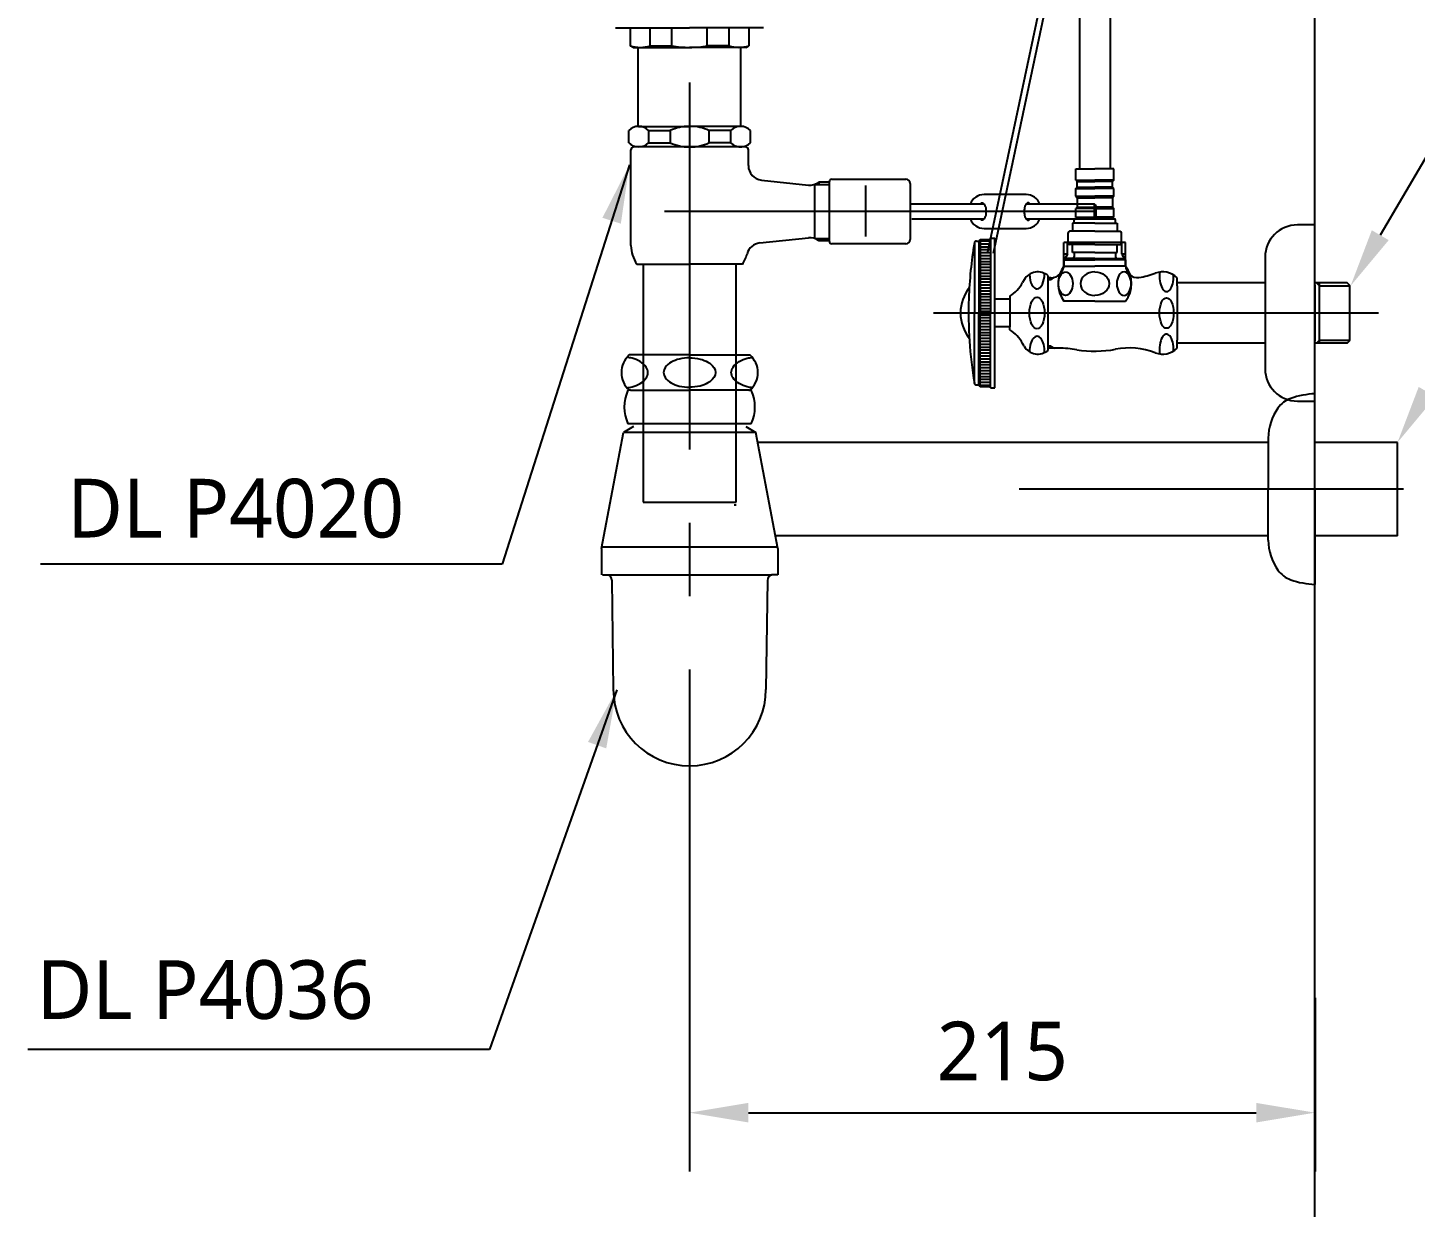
# Model space of a CAD drawing. Extents: x 572 to 8286, y -137 to 2100.
# Drawn here: x 2347.5 to 2820.1, y 309.2 to 711.1 of the extents above; entities that cross this region are included whole.
import ezdxf

# ---------------------------------------------------------------- set-up
doc = ezdxf.new("R2010")
doc.units = 0
doc.header["$LTSCALE"] = 50
doc.header["$MEASUREMENT"] = 0
doc.linetypes.add('CENTER', pattern=[2, 1.25, -0.25, 0.25, -0.25])
doc.layers.get('0').update_dxf_attribs({"linetype": 'CONTINUOUS'})
doc.layers.get('DEFPOINTS').update_dxf_attribs({"linetype": 'CONTINUOUS'})
for name, color, linetype in [('1', 1, 'CENTER'), ('3', 3, 'CONTINUOUS'), ('4', 4, 'CONTINUOUS'), ('6', 6, 'CONTINUOUS'), ('7', 7, 'CONTINUOUS'), ('CENTER', 2, 'CENTER')]:
    doc.layers.add(name, color=color, linetype=linetype)
doc.styles.add('GHS', font='romans', dxfattribs={"bigfont": 'ghs'})
doc.styles.get("Standard").update_dxf_attribs({"font": 'NanumGothic.ttf'})
doc.dimstyles.get("Standard").update_dxf_attribs({"dimtxt": 2.5, "dimasz": 2, "dimexe": 2, "dimexo": 1, "dimgap": 2, "dimtad": 1, "dimdec": 0, "dimlfac": 10, "dimrnd": 1, "dimzin": 0, "dimdsep": 46, "dimtxsty": 'Standard', "dimcen": 0, "dimclrd": 7, "dimclre": 7, "dimclrt": 2, "dimadec": 0, "dimazin": 0, "dimtfac": 1, "dimtdec": 0, "dimtofl": 0, "dimtmove": 0, "dimatfit": 3, "dimfxl": 0, "dimtolj": 1, "dimtzin": 0, "dimarcsym": 0})

# ---------------------------------------------------------------- blocks, each defined once
blk = doc.blocks.new('*D13')
at = {"layer": '3', "color": 3, "lineweight": -2}
for p, q in [((2572.97, 479.68), (2572.97, 321.4)), ((2785.97, 380.52), (2785.97, 321.4)), ((2592.97, 341.4), (2765.97, 341.4))]:
    blk.add_line(p, q, dxfattribs=at)
at = {"layer": '3', "color": 3}
for points in [[(2592.97, 344.73), (2592.97, 338.07), (2572.97, 341.4)], [(2765.97, 344.73), (2765.97, 338.07), (2785.97, 341.4)]]:
    blk.add_solid(points, dxfattribs=at)
at = {"layer": 'DEFPOINTS', "color": 0}
for p in [(2572.97, 479.68), (2785.97, 380.52), (2785.97, 341.4)]:
    blk.add_point(p, dxfattribs=at)
at = {"layer": '3', "color": 2, "insert": (2679.47, 362.29), "char_height": 20, "attachment_point": 5}
blk.add_mtext('\\A1;215', dxfattribs=at)

msp = doc.modelspace()

# ---------------------------------------------------------------- linework, layer by layer
at = {"color": 4}
for p, q in [((2542.96896, 533.68859), (2550.46896, 573.18859)), ((2553.86896, 575.18859), (2550.46896, 573.18859)), ((2595.46896, 573.18859), (2550.46896, 573.18859)), ((2593.96896, 576.09166), (2551.96896, 576.09166)), ((2592.06896, 575.18859), (2595.46896, 573.18859)), ((2602.96896, 533.68859), (2595.46896, 573.18859)), ((2542.96896, 534.18859), (2602.87403, 534.18859)), ((2542.96896, 533.68859), (2542.96896, 524.68859)), ((2602.96896, 533.68859), (2602.96896, 524.68859)), ((2543.34074, 524.68859), (2545.34074, 524.68859)), ((2545.34074, 524.68859), (2600.96896, 524.68859)), ((2602.96896, 524.68859), (2600.96896, 524.68859)), ((2546.46896, 522.88859), (2546.96896, 485.59166)), ((2599.46896, 522.7521), (2598.96896, 485.59166))]:
    msp.add_line(p, q, dxfattribs=at)
for centre, radius, start, end in [((2564.56896, 581.84166), 13.85, 155.4704525, 204.5295475), ((2581.36896, 581.84166), 13.85, 335.4704525, 24.5295475), ((2544.46896, 522.88859), 2, 0, 64.1580672), ((2601.46896, 522.7521), 2, 104.4775122, 180), ((2572.96896, 485.59166), 26, 180, 0)]:
    msp.add_arc(centre, radius, start, end, dxfattribs=at)
at = {"layer": '1', "linetype": 'ByBlock'}
msp.add_line((2785.96896, 133.87989), (2785.96896, 883.87989), dxfattribs=at)
at = {"layer": '1', "color": 3, "linetype": 'ByBlock'}
msp.add_line((2867.02846, 740.87088), (2808.19832, 640.38931), dxfattribs=at)
at = {"layer": '1', "color": 3}
for points in [[(2811.07489, 638.70513), (2805.32175, 642.07349), (2798.09325, 623.12989)], [(2827.04256, 585.33013), (2821.28942, 588.69849), (2814.06091, 569.75489)]]:
    msp.add_solid(points, dxfattribs=at)
at = {"layer": '3'}
for p, q in [((2547.77684, 711.07989), (2552.77684, 711.07989)), ((2552.77684, 711.07989), (2572.96896, 711.07989)), ((2552.77684, 711.07989), (2552.77684, 704.95724)), ((2559.55162, 704.95724), (2559.55162, 711.07989)), ((2566.95228, 704.95724), (2566.95228, 711.07989)), ((2593.16109, 711.07989), (2572.96896, 711.07989)), ((2578.98565, 704.95724), (2578.98565, 711.07989)), ((2586.38631, 704.95724), (2586.38631, 711.07989)), ((2593.16109, 711.07989), (2593.16109, 704.95724)), ((2598.16109, 711.07989), (2593.16109, 711.07989)), ((2553.77684, 704.37989), (2552.77684, 704.95724)), ((2553.77684, 704.37989), (2555.17684, 704.37989)), ((2555.17684, 704.37989), (2572.96896, 704.37989)), ((2555.46896, 677.46865), (2555.46896, 704.37989)), ((2559.55162, 704.95724), (2566.95228, 704.95724)), ((2590.76109, 704.37989), (2572.96896, 704.37989)), ((2586.38631, 704.95724), (2578.98565, 704.95724)), ((2590.46896, 677.46865), (2590.46896, 704.37989)), ((2592.16109, 704.37989), (2590.76109, 704.37989)), ((2592.16109, 704.37989), (2593.16109, 704.95724)), ((2552.22527, 671.91767), (2552.22527, 676.03092)), ((2555.61266, 677.4743), (2572.72527, 677.4743)), ((2559.00005, 676.03092), (2566.40071, 676.03092)), ((2559.00005, 676.03092), (2559.00005, 671.91767)), ((2566.40071, 676.03092), (2566.40071, 671.91767)), ((2590.32527, 677.4743), (2573.21266, 677.4743)), ((2579.53722, 676.03092), (2579.53722, 671.91767)), ((2586.93788, 676.03092), (2579.53722, 676.03092)), ((2586.93788, 676.03092), (2586.93788, 671.91767)), ((2593.71266, 671.91767), (2593.71266, 676.03092)), ((2559.00005, 671.91767), (2566.40071, 671.91767)), ((2586.93788, 671.91767), (2579.53722, 671.91767)), ((2552.96896, 636.87195), (2552.96896, 669.4743)), ((2572.96896, 670.4743), (2553.96896, 670.4743)), ((2590.32527, 670.4743), (2572.96896, 670.4743)), ((2589.76896, 670.4743), (2590.32527, 670.4743)), ((2590.32527, 670.4743), (2590.72527, 670.4743)), ((2591.96896, 670.4743), (2590.46896, 670.4743)), ((2592.96896, 664.11006), (2592.96896, 669.4743)), ((2597.4363, 659.13851), (2613.47053, 657.42056)), ((2615.4992, 657.6743), (2620.60476, 657.6743)), ((2615.63828, 639.2243), (2615.63828, 657.7243)), ((2620.63017, 658.4743), (2616.96896, 658.4743)), ((2616.96896, 658.4743), (2616.96896, 657.6743)), ((2620.60476, 657.6743), (2620.60476, 658.6743)), ((2620.60476, 638.2743), (2620.60476, 657.6743)), ((2621.40476, 659.4743), (2646.60476, 659.4743)), ((2632.96896, 639.93638), (2632.96896, 657.3743)), ((2648.10476, 657.9743), (2648.10476, 652.20311)), ((2648.10476, 652.20311), (2648.10476, 638.9743)), ((2684.31021, 654.21453), (2673.25131, 654.21664)), ((2687.5966, 654.21391), (2684.31021, 654.21453)), ((2632.96896, 648.4743), (2564.46897, 648.48733)), ((2711.42286, 648.45938), (2632.96896, 648.4743)), ((2667.33809, 650.96776), (2647.89776, 650.97146)), ((2673.28778, 650.96663), (2667.33809, 650.96776)), ((2710.92333, 650.95947), (2687.55889, 650.96391)), ((2710.92238, 645.95947), (2710.92333, 650.95947)), ((2711.42324, 650.45938), (2710.92333, 650.95947)), ((2711.42248, 646.45938), (2711.42324, 650.45938)), ((2648.6966, 645.97131), (2673.28682, 645.96663)), ((2673.24912, 642.71664), (2684.57177, 642.71448)), ((2684.57177, 642.71448), (2687.59441, 642.71391)), ((2687.55794, 645.96391), (2710.92238, 645.95947)), ((2710.92238, 645.95947), (2711.42248, 646.45938)), ((2596.83785, 637.74596), (2613.47053, 639.52804)), ((2615.63828, 639.2243), (2620.60476, 639.2243)), ((2616.96896, 638.4743), (2616.96896, 639.2743)), ((2620.63017, 638.4743), (2616.96896, 638.4743)), ((2646.60476, 637.4743), (2621.40476, 637.4743)), ((2554.96897, 630.4743), (2572.96896, 630.4743)), ((2557.09396, 630.4743), (2557.09396, 549.4743)), ((2590.96896, 630.4743), (2572.96896, 630.4743)), ((2588.84396, 549.4743), (2588.84396, 630.4743)), ((2557.09396, 549.4743), (2588.84396, 549.4743)), ((2588.84396, 548.41285), (2588.14396, 548.41285))]:
    msp.add_line(p, q, dxfattribs=at)
for points in [[(2673.91693, 648.46651, -0.045721536), (2673.80687, 647.26799, -0.059301535), (2673.531, 646.38062, -0.101058622), (2673.03464, 645.68728, -0.189273345), (2672.60008, 645.51676, -0.189273345), (2672.16558, 645.68744, -0.044238089), (2671.91351, 645.96689, -0.059301535)], [(2671.91446, 650.96689, -0.044238089), (2672.16664, 651.24624, -0.189273345), (2672.6012, 651.41676, -0.189273345), (2673.0357, 651.24608, -0.101058622), (2673.53179, 650.55255, -0.059301535), (2673.80733, 649.66507, -0.045721536), (2673.91693, 648.46651, -0.045721536)], [(2688.93221, 650.96365, 0.044238089), (2688.68013, 651.2431, 0.189273345), (2688.24564, 651.41378, 0.189273345), (2687.81107, 651.24327, 0.101058622), (2687.31472, 650.54993, 0.059301535), (2687.03885, 649.66255, 0.045721536), (2686.92879, 648.46403, 0.045721536)], [(2686.92879, 648.46403, 0.045721536), (2687.03839, 647.26547, 0.059301535), (2687.31393, 646.378, 0.101058622), (2687.81002, 645.68447, 0.189273345), (2688.24451, 645.51378, 0.189273345), (2688.67908, 645.6843, 0.044238089), (2688.93126, 645.96365, 0.059301535)]]:
    msp.add_lwpolyline(points, format="xyb", dxfattribs=at)
for centre, radius, start, end in [((2556.16423, 714.5591), 10.18185, 250.567925, 289.432075), ((2572.77682, 733.83222), 29.45658, 258.5955662, 270.3737354), ((2573.16111, 733.83222), 29.45658, 269.6262646, 281.4044338), ((2589.7737, 714.5591), 10.18185, 250.567925, 289.432075), ((2555.61266, 672.7665), 4.70435, 43.9409373, 136.0590627), ((2572.50307, 663.86982), 13.60629, 89.0642953, 116.6471866), ((2573.43486, 663.86982), 13.60629, 63.3528134, 90.9357047), ((2590.32527, 672.7665), 4.70435, 43.9409373, 136.0590627), ((2555.61266, 675.1821), 4.70435, 223.9409373, 316.0590627), ((2572.50307, 684.07878), 13.60629, 243.3528134, 270.9357047), ((2573.43486, 684.07878), 13.60629, 269.0642953, 296.6471866), ((2590.32527, 675.1821), 4.70435, 223.9409373, 316.0590627), ((2553.96896, 669.4743), 1, 90, 180), ((2591.96896, 669.4743), 1, 0, 90), ((2597.96896, 664.11006), 5, 180, 263.8844964), ((2613.87742, 662.40398), 5, 265.3321647, 308.1927197), ((2621.40476, 658.6743), 0.8, 90, 180), ((2646.60476, 657.9743), 1.5, 0, 90), ((2673.25036, 649.21664), 5, 89.9891011, 159.501786), ((2687.59565, 649.21391), 5, 20.4764162, 89.9891011), ((2673.25007, 647.71664), 5, 200.4764162, 269.9891011), ((2687.59536, 647.71391), 5, 269.9891011, 339.501786), ((2613.87742, 634.54462), 5, 51.8072803, 94.6678353), ((2621.40476, 638.2743), 0.8, 180, 270), ((2646.60476, 638.9743), 1.5, 270, 0), ((2565.95737, 637.42088), 13, 182.4200434, 212.3000082), ((2579.98056, 637.42088), 13, 327.6999918, 345.040466), ((2597.37051, 632.77442), 5, 96.1154758, 165.0404643)]:
    msp.add_arc(centre, radius, start, end, dxfattribs=at)
at = {"layer": '4'}
for p, q in [((2556.71896, 599.59166), (2552.42746, 599.59166)), ((2556.71896, 599.59166), (2552.42746, 599.59166)), ((2572.96896, 599.59166), (2556.71896, 599.59166)), ((2572.96896, 599.59166), (2556.71896, 599.59166)), ((2572.96896, 599.59166), (2589.21896, 599.59166)), ((2572.96896, 599.59166), (2589.21896, 599.59166)), ((2589.21896, 599.59166), (2593.51047, 599.59166)), ((2589.21896, 599.59166), (2593.51047, 599.59166)), ((2552.81896, 587.59166), (2552.42746, 587.59166)), ((2552.81896, 587.59166), (2572.96896, 587.59166)), ((2593.11896, 587.59166), (2572.96896, 587.59166)), ((2593.11896, 587.59166), (2593.51047, 587.59166)), ((2785.96896, 553.87989), (2785.96896, 586.37989)), ((2769.98899, 569.75489), (2596.12093, 569.75489)), ((2769.98899, 571.27463), (2769.98899, 553.87989)), ((2814.06091, 569.75489), (2785.96896, 569.75489)), ((2814.06091, 538.00489), (2814.06091, 569.75489)), ((2816.06091, 553.87989), (2685.19799, 553.87989)), ((2769.98899, 536.48515), (2769.98899, 553.87989)), ((2785.96896, 553.87989), (2785.96896, 521.37989)), ((2769.98899, 538.00489), (2602.14941, 538.00489)), ((2814.06091, 538.00489), (2785.96896, 538.00489))]:
    msp.add_line(p, q, dxfattribs=at)
for points in [[(2558.77414, 593.59166, 0.15521739), (2558.18364, 595.44799, 0.106747244), (2556.12194, 597.33867, 0.07304301), (2553.35207, 598.45668, 0.028511088), (2551.62332, 598.7727, 0.05952259)], [(2572.96896, 598.59166, 0.057537424), (2569.41142, 598.18092, 0.071219107), (2566.71147, 597.1272, 0.106373365), (2564.68867, 595.3306, 0.159482965)], [(2572.96896, 598.59166, 0.057537424), (2569.41142, 598.18092, 0.071219107), (2566.71147, 597.1272, 0.106373365), (2564.68867, 595.3306, 0.159482965)], [(2572.96896, 598.59166, -0.057537424), (2576.52651, 598.18092, -0.071219107), (2579.22646, 597.1272, -0.106373365), (2581.24926, 595.3306, -0.159482965)], [(2572.96896, 598.59166, -0.057537424), (2576.52651, 598.18092, -0.071219107), (2579.22646, 597.1272, -0.106373365), (2581.24926, 595.3306, -0.159482965)], [(2587.16379, 593.59166, -0.15521739), (2587.75429, 595.44799, -0.106747244), (2589.81599, 597.33867, -0.07304301), (2592.58586, 598.45668, -0.028511088), (2594.31461, 598.7727, -0.05952259)], [(2551.62332, 588.41063, 0.028511088), (2553.35207, 588.72665, 0.07304301), (2556.12194, 589.84466, 0.106747244), (2558.18364, 591.73534, 0.15521739), (2558.77414, 593.59166, 0.15521739)], [(2564.68867, 595.3306, 0.327290453), (2564.68867, 591.85273, 0.106373385), (2566.71147, 590.05613, 0.071219107), (2569.41142, 589.00241, 0.057537424), (2572.96896, 588.59166, 0.057537424)], [(2581.24926, 595.3306, -0.327290453), (2581.24926, 591.85273, -0.106373385), (2579.22646, 590.05613, -0.071219107), (2576.52651, 589.00241, -0.057537424), (2572.96896, 588.59166, -0.057537424)], [(2594.31461, 588.41063, -0.028511088), (2592.58586, 588.72665, -0.07304301), (2589.81599, 589.84466, -0.106747244), (2587.75429, 591.73534, -0.15521739), (2587.16379, 593.59166, -0.15521739)]]:
    msp.add_lwpolyline(points, format="xyb", dxfattribs=at)
for centre, radius, start, end in [((2557.71896, 593.59166), 8, 131.4096221, 228.5903779), ((2588.21896, 593.59166), 8, 311.4096221, 48.5903779), ((2787.46896, 556.41741), 30, 92.865984, 109.0071361), ((2789.96896, 570.37989), 20, 146.2077116, 177.435912), ((2781.31344, 575.45805), 10, 111.1926769, 142.8034508), ((2789.96896, 537.37989), 20, 182.564088, 213.7922884), ((2781.31344, 532.30173), 10, 217.1965492, 248.8073231), ((2787.46896, 551.34237), 30, 250.9928639, 267.134016)]:
    msp.add_arc(centre, radius, start, end, dxfattribs=at)
at = {"layer": '6'}
for p, q in [((2785.96896, 643.87989), (2779.96896, 643.87989)), ((2785.96896, 583.87989), (2785.96896, 643.87989)), ((2670.64521, 638.37989), (2671.46896, 638.37989)), ((2671.46896, 638.37989), (2671.96896, 638.87989)), ((2671.46896, 638.37989), (2671.46896, 613.87989)), ((2671.96896, 638.87989), (2671.96896, 613.87989)), ((2671.96896, 638.87989), (2675.16896, 638.87989)), ((2671.96896, 638.46841), (2675.46896, 638.46841)), ((2675.46896, 639.17989), (2675.46896, 639.37989)), ((2675.46896, 639.37989), (2676.96896, 639.37989)), ((2675.46896, 639.17989), (2675.46896, 613.87989)), ((2676.96896, 638.37989), (2676.96896, 639.37989)), ((2676.96896, 613.87989), (2676.96896, 638.37989)), ((2670.05378, 637.87989), (2670.05378, 613.87989)), ((2671.96896, 637.46841), (2675.46896, 637.46841)), ((2671.96896, 636.46841), (2675.46896, 636.46841)), ((2671.96896, 635.46841), (2675.46896, 635.46841)), ((2671.96896, 634.46841), (2675.46896, 634.46841)), ((2671.96896, 633.46841), (2675.46896, 633.46841)), ((2721.46896, 637.87989), (2700.46896, 637.87989)), ((2700.46896, 630.37989), (2700.46896, 637.87989)), ((2701.71896, 633.87989), (2700.46896, 631.71483)), ((2701.71896, 633.87989), (2700.46896, 633.87989)), ((2701.71896, 633.87989), (2701.71896, 637.87989)), ((2720.21896, 633.87989), (2720.21896, 637.87989)), ((2720.21896, 633.87989), (2721.46896, 631.71483)), ((2721.46896, 633.87989), (2720.21896, 633.87989)), ((2721.46896, 629.96826), (2721.46896, 637.87989)), ((2671.96896, 632.46841), (2675.46896, 632.46841)), ((2671.96896, 631.46841), (2675.46896, 631.46841)), ((2671.96896, 630.46841), (2675.46896, 630.46841)), ((2671.96896, 629.46841), (2675.46896, 629.46841)), ((2768.96896, 632.87989), (2768.96896, 594.87989)), ((2671.96896, 628.46841), (2675.46896, 628.46841)), ((2671.96896, 627.46841), (2675.46896, 627.46841)), ((2671.96896, 626.46841), (2675.46896, 626.46841)), ((2671.96896, 625.46841), (2675.46896, 625.46841)), ((2671.96896, 624.46841), (2675.46896, 624.46841)), ((2686.94215, 625.2014), (2686.38979, 624.24468)), ((2695.05557, 625.87989), (2695.05557, 626.60061)), ((2695.05557, 601.87989), (2695.05557, 625.87989)), ((2695.96896, 625.87989), (2695.05557, 625.87989)), ((2695.96896, 625.12989), (2695.05557, 625.12989)), ((2695.96896, 625.12989), (2697.268, 626.07147)), ((2695.96896, 625.12989), (2695.96896, 625.87989)), ((2768.96896, 624.12989), (2738.96896, 624.12989)), ((2738.97009, 623.13102), (2738.97009, 625.87878)), ((2796.96896, 624.12989), (2785.96896, 624.12989)), ((2787.46896, 623.12989), (2786.46896, 624.12989)), ((2787.46896, 603.62989), (2787.46896, 624.12989)), ((2797.96896, 623.12989), (2796.96896, 624.12989)), ((2671.96896, 623.46841), (2675.46896, 623.46841)), ((2671.96896, 622.46841), (2675.46896, 622.46841)), ((2671.96896, 621.46841), (2675.46896, 621.46841)), ((2671.96896, 620.46841), (2675.46896, 620.46841)), ((2671.96896, 619.46841), (2675.46896, 619.46841)), ((2682.05557, 619.61223), (2682.05557, 618.62989)), ((2738.96896, 623.12989), (2738.96896, 604.62989)), ((2785.96896, 623.51293), (2785.96896, 604.2475)), ((2787.46896, 623.12989), (2797.96896, 623.12989)), ((2797.84468, 604.62989), (2797.84468, 623.12989)), ((2671.96896, 618.46841), (2675.46896, 618.46841)), ((2671.96896, 617.46841), (2675.46896, 617.46841)), ((2671.96896, 616.46841), (2675.46896, 616.46841)), ((2671.96896, 615.46841), (2675.46896, 615.46841)), ((2671.96896, 614.46841), (2675.46896, 614.46841)), ((2682.05557, 618.62989), (2676.96896, 618.62989)), ((2682.05557, 618.62989), (2682.05557, 609.12989)), ((2807.62879, 613.87989), (2656.08688, 613.87989)), ((2670.05378, 589.87989), (2670.05378, 613.87989)), ((2671.46896, 589.37989), (2671.46896, 613.87989)), ((2671.96896, 588.87989), (2671.96896, 613.87989)), ((2671.96896, 613.29137), (2675.46896, 613.29137)), ((2671.96896, 612.29137), (2675.46896, 612.29137)), ((2671.96896, 611.29137), (2675.46896, 611.29137)), ((2671.96896, 610.29137), (2675.46896, 610.29137)), ((2675.46896, 588.57989), (2675.46896, 613.87989)), ((2676.96896, 588.37989), (2676.96896, 613.87989)), ((2671.96896, 609.29137), (2675.46896, 609.29137)), ((2671.96896, 608.29137), (2675.46896, 608.29137)), ((2671.96896, 607.29137), (2675.46896, 607.29137)), ((2671.96896, 606.29137), (2675.46896, 606.29137)), ((2671.96896, 605.29137), (2675.46896, 605.29137)), ((2682.05557, 609.12989), (2676.96896, 609.12989)), ((2682.05557, 608.14755), (2682.05557, 609.12989)), ((2671.96896, 604.29137), (2675.46896, 604.29137)), ((2671.96896, 603.29137), (2675.46896, 603.29137)), ((2671.96896, 602.29137), (2675.46896, 602.29137)), ((2671.96896, 601.29137), (2675.46896, 601.29137)), ((2671.96896, 600.29137), (2675.46896, 600.29137)), ((2686.94215, 602.55838), (2686.38979, 603.5151)), ((2695.96896, 602.62989), (2695.05557, 602.62989)), ((2698.68076, 601.87989), (2695.05557, 601.87989)), ((2695.05557, 601.15918), (2695.05557, 601.87989)), ((2695.96896, 602.62989), (2697.268, 601.87989)), ((2695.96896, 601.87989), (2695.96896, 602.62989)), ((2738.96896, 601.87989), (2738.96896, 604.62989)), ((2738.96896, 603.62989), (2738.96896, 603.44815)), ((2768.96896, 603.62989), (2738.96896, 603.62989)), ((2738.96896, 601.87989), (2738.96896, 603.44815)), ((2796.96896, 603.62989), (2785.96896, 603.62989)), ((2786.46896, 603.62989), (2787.46896, 604.62989)), ((2787.46896, 604.62989), (2797.96896, 604.62989)), ((2796.96896, 603.62989), (2797.96896, 604.62989)), ((2671.96896, 599.29137), (2675.46896, 599.29137)), ((2671.96896, 598.29137), (2675.46896, 598.29137)), ((2671.96896, 597.29137), (2675.46896, 597.29137)), ((2671.96896, 596.29137), (2675.46896, 596.29137)), ((2671.96896, 595.29137), (2675.46896, 595.29137)), ((2671.96896, 594.29137), (2675.46896, 594.29137)), ((2671.96896, 593.29137), (2675.46896, 593.29137)), ((2671.96896, 592.29137), (2675.46896, 592.29137)), ((2671.96896, 591.29137), (2675.46896, 591.29137)), ((2670.64521, 589.37989), (2671.46896, 589.37989)), ((2671.46896, 589.37989), (2671.96896, 588.87989)), ((2671.96896, 590.29137), (2675.46896, 590.29137)), ((2671.96896, 589.29137), (2675.46896, 589.29137)), ((2671.96896, 588.87989), (2675.16896, 588.87989)), ((2675.46896, 588.37989), (2675.46896, 588.57989)), ((2675.46896, 588.37989), (2676.96896, 588.37989)), ((2779.96896, 583.87989), (2785.96896, 583.87989))]:
    msp.add_line(p, q, dxfattribs=at)
for centre, radius, start, end in [((2779.96896, 632.87989), 11, 90, 180), ((2670.64521, 637.67989), 0.7, 90, 170.50659), ((2675.16896, 639.17989), 0.3, 270, 0), ((2812.96896, 613.87989), 145, 170.50659, 178.0568579), ((2695.96896, 630.37989), 4.5, 270, 0), ((2725.46896, 629.96826), 4, 180, 277.7116785), ((2674.26543, 631.24468), 14, 303.8098204, 330), ((2691.58143, 622.52292), 5.35697, 49.5694344, 150), ((2722.67413, 650.6076), 24.82771, 277.7116785, 290.9661375), ((2734.0626, 620.88714), 7, 45.4870636, 110.9661375), ((2679.2232, 613.83456), 14, 141.7859267, 179.7527285), ((2812.96896, 613.87989), 145, 178.0568579, 189.49341), ((2679.2232, 613.9554), 14, 180.2472715, 218.2140733), ((2674.26543, 596.5151), 14, 30, 56.1901796), ((2691.58143, 605.23686), 5.35697, 210, 310.4305656), ((2698.68076, 563.87989), 38, 80.6951765, 90.0000026), ((2710.96896, 638.87989), 38, 260.6951745, 280.737274), ((2722.67413, 577.15218), 24.82771, 69.0338625, 100.737275), ((2734.0626, 606.87264), 7, 249.0338625, 314.5), ((2779.96896, 594.87989), 11, 180, 270), ((2670.64521, 590.07989), 0.7, 189.49341, 270), ((2675.16896, 588.57989), 0.3, 0, 90)]:
    msp.add_arc(centre, radius, start, end, dxfattribs=at)
for centre, major_axis, ratio, start_param, end_param in [((2691.29031, 627.47217), (0, -5.39901), 0.478204164, 4.790779575, 7.834250848), ((2735.4079, 626.38479), (0, -5.21778), 0.460090084, 4.433610919, 7.934687634), ((2691.29031, 600.55945), (0, -5.39901), 0.478204164, 1.540107538, 4.68362008), ((2735.4079, 601.4656), (0, -5.21778), 0.460090084, 1.472185923, 5.009627066)]:
    msp.add_ellipse(centre, major_axis=major_axis, ratio=ratio, start_param=start_param, end_param=end_param, dxfattribs=at)
for centre, major_axis, ratio in [((2691.29031, 613.87989), (0, -5.39901), 0.478204164), ((2735.4079, 613.87989), (0, -5.21778), 0.460090084)]:
    msp.add_ellipse(centre, major_axis=major_axis, ratio=ratio, dxfattribs=at)
at = {"layer": '7'}
for p, q in [((2713.04006, 816.86389), (2674.47349, 634.55282)), ((2715.06454, 816.97228), (2676.38734, 634.14795)), ((2705.71896, 721.2654), (2705.71896, 662.97989)), ((2716.21896, 721.2654), (2716.21896, 662.97989)), ((2704.46896, 662.97989), (2710.96896, 662.97989)), ((2704.46896, 659.15146), (2704.46896, 662.97989)), ((2717.46896, 662.97989), (2710.96896, 662.97989)), ((2717.46896, 659.15146), (2717.46896, 662.97989)), ((2704.46896, 659.15146), (2710.96896, 659.15146)), ((2704.46896, 659.15146), (2704.96896, 658.65146)), ((2704.96896, 658.65146), (2710.96896, 658.65146)), ((2704.96896, 656.80832), (2704.96896, 658.65146)), ((2717.46896, 659.15146), (2710.96896, 659.15146)), ((2716.96896, 658.65146), (2710.96896, 658.65146)), ((2717.46896, 659.15146), (2716.96896, 658.65146)), ((2716.96896, 656.80832), (2716.96896, 658.65146)), ((2704.46896, 656.30832), (2704.96896, 656.80832)), ((2704.46896, 656.30832), (2710.96896, 656.30832)), ((2704.46896, 653.65146), (2704.46896, 656.30832)), ((2704.46896, 653.65146), (2710.96896, 653.65146)), ((2704.46896, 653.65146), (2704.96896, 653.15146)), ((2704.96896, 656.80832), (2710.96896, 656.80832)), ((2704.96896, 653.15146), (2710.96896, 653.15146)), ((2704.96896, 653.15146), (2704.96896, 649.97989)), ((2716.96896, 656.80832), (2710.96896, 656.80832)), ((2717.46896, 656.30832), (2710.96896, 656.30832)), ((2717.46896, 653.65146), (2710.96896, 653.65146)), ((2716.96896, 653.15146), (2710.96896, 653.15146)), ((2717.46896, 656.30832), (2716.96896, 656.80832)), ((2717.46896, 653.65146), (2716.96896, 653.15146)), ((2716.96896, 653.15146), (2716.96896, 649.97989)), ((2717.46896, 653.65146), (2717.46896, 656.30832)), ((2704.96896, 649.97989), (2704.46896, 649.47989)), ((2710.96896, 649.47989), (2704.46896, 649.47989)), ((2704.46896, 646.47989), (2704.46896, 649.47989)), ((2704.96896, 649.97989), (2710.96896, 649.97989)), ((2716.96896, 649.97989), (2710.96896, 649.97989)), ((2710.96896, 649.47989), (2717.46896, 649.47989)), ((2716.96896, 649.97989), (2717.46896, 649.47989)), ((2717.46896, 646.47989), (2717.46896, 649.47989)), ((2710.96896, 644.47989), (2703.36896, 644.47989)), ((2703.36896, 644.47989), (2703.36896, 641.72989)), ((2703.96896, 644.47989), (2703.96896, 645.67989)), ((2706.71896, 645.97989), (2704.26896, 645.97989)), ((2704.46896, 646.47989), (2710.96896, 646.47989)), ((2710.96896, 645.97989), (2704.96896, 645.97989)), ((2706.71896, 645.97989), (2706.71896, 646.47989)), ((2717.46896, 646.47989), (2710.96896, 646.47989)), ((2710.96896, 645.97989), (2716.96896, 645.97989)), ((2710.96896, 644.47989), (2718.56896, 644.47989)), ((2715.21896, 645.97989), (2715.21896, 646.47989)), ((2715.21896, 645.97989), (2717.66896, 645.97989)), ((2717.96896, 644.47989), (2717.96896, 645.67989)), ((2718.56896, 644.47989), (2718.56896, 641.72989)), ((2701.86896, 637.72989), (2701.86896, 641.22989)), ((2710.96896, 641.72989), (2702.36896, 641.72989)), ((2710.96896, 641.72989), (2719.56896, 641.72989)), ((2720.06896, 637.72989), (2720.06896, 641.22989)), ((2710.96896, 637.22989), (2702.36896, 637.22989)), ((2703.36896, 634.47989), (2703.36896, 637.22989)), ((2710.96896, 634.47989), (2703.36896, 634.47989)), ((2703.96896, 634.47989), (2703.96896, 632.97989)), ((2710.96896, 637.22989), (2719.56896, 637.22989)), ((2710.96896, 634.47989), (2718.56896, 634.47989)), ((2717.96896, 634.47989), (2717.96896, 632.97989)), ((2718.56896, 634.47989), (2718.56896, 637.22989)), ((2700.96896, 632.47989), (2700.46896, 631.97989)), ((2700.46896, 631.97989), (2710.96896, 631.97989)), ((2700.46896, 631.97989), (2700.46896, 629.87989)), ((2700.46896, 629.87989), (2710.96896, 629.87989)), ((2710.96896, 632.47989), (2700.96896, 632.47989)), ((2710.96896, 632.47989), (2705.51896, 632.47989)), ((2710.96896, 632.47989), (2716.41896, 632.47989)), ((2710.96896, 632.47989), (2720.96896, 632.47989)), ((2721.46896, 631.97989), (2710.96896, 631.97989)), ((2721.46896, 629.87989), (2710.96896, 629.87989)), ((2720.96896, 632.47989), (2721.46896, 631.97989)), ((2721.46896, 631.97989), (2721.46896, 629.87989)), ((2710.96896, 617.87989), (2700.46896, 617.87989)), ((2710.96896, 617.87989), (2721.46896, 617.87989))]:
    msp.add_line(p, q, dxfattribs=at)
for centre, radius, start, end in [((2704.26896, 645.67989), 0.3, 90, 180), ((2717.66896, 645.67989), 0.3, 0, 90), ((2702.36896, 641.22989), 0.5, 90, 180), ((2719.56896, 641.22989), 0.5, 0, 90), ((2702.36896, 637.72989), 0.5, 180, 270), ((2719.56896, 637.72989), 0.5, 270, 0), ((2708.46896, 623.87989), 10, 143.1301024, 216.8698976), ((2703.46896, 632.97989), 0.5, 270, 360), ((2718.46896, 632.97989), 0.5, 180, 270), ((2713.46896, 623.87989), 10, 323.1301024, 36.8698976)]:
    msp.add_arc(centre, radius, start, end, dxfattribs=at)
msp.add_ellipse((2701.00967, 623.87989), major_axis=(0, 4), ratio=0.612372458, dxfattribs=at)
msp.add_ellipse((2710.96896, 623.87989), major_axis=(4.89898, 0), ratio=0.816496611, start_param=1.570796212, end_param=4.712388715, dxfattribs=at)
at = {"layer": '7', "extrusion": (0, 0, -1)}
msp.add_ellipse((2710.96896, 623.87989), major_axis=(-4.89898, 0), ratio=0.816496611, start_param=1.570796212, end_param=4.712388715, dxfattribs=at)
msp.add_ellipse((2720.92826, 623.87989), major_axis=(0, 4), ratio=0.612372458, dxfattribs=at)
at = {"layer": 'CENTER', "color": 1, "linetype": 'CENTER', "ltscale": 2}
msp.add_line((2572.96896, 892.37989), (2572.96896, 437.76589), dxfattribs=at)

# ---------------------------------------------------------------- texts
at = {"color": 2, "char_height": 20, "attachment_point": 1, "style": 'GHS'}
for s, insert in [('{\\fNanumGothic|b0|i0|c129|p50;DL P4020}', (2360.95211, 557.37913)), ('{\\fNanumGothic|b0|i0|c129|p50;DL P4036}', (2350.54024, 393.34934))]:
    msp.add_mtext_dynamic_manual_height_columns(s, width=158.3659725, gutter_width=13.505, heights=[0], dxfattribs=dict(at, insert=insert))

# ---------------------------------------------------------------- dimensions: what is measured, and where the dimension line sits
at = {"layer": '3'}
dim = msp.add_linear_dim(base=(2785.96896, 341.39897), p1=(2572.96896, 479.68104), p2=(2785.96896, 380.5205), text='215', dimstyle='Standard', override={"dimtxt": 20, "dimasz": 20, "dimexe": 20, "dimexo": 0, "dimgap": 10, "dimdec": 4, "dimlfac": 1, "dimzin": 8, "dimclrd": 3, "dimclre": 3, "dimtdec": 4}, dxfattribs=at)
dim.commit()
dim.dimension.update_dxf_attribs({"geometry": '*D13', "text_midpoint": (2679.46896, 362.28595)})

# ---------------------------------------------------------------- leaders
for points in [[(2552.47771, 664.37531), (2509.16742, 528.25185), (2351.88677, 528.25185)], [(2548.13535, 485.48704), (2504.82507, 362.89319), (2347.54442, 362.89319)]]:
    msp.add_leader(points, dimstyle='Standard', override={"dimtxt": 25, "dimasz": 20, "dimexe": 10, "dimexo": 8, "dimgap": 10, "dimtad": 0, "dimdec": 4, "dimlfac": 1, "dimzin": 8, "dimclrd": 3, "dimclre": 3, "dimtdec": 4, "dimarcsym": 1})

doc.saveas('drawing.dxf')
